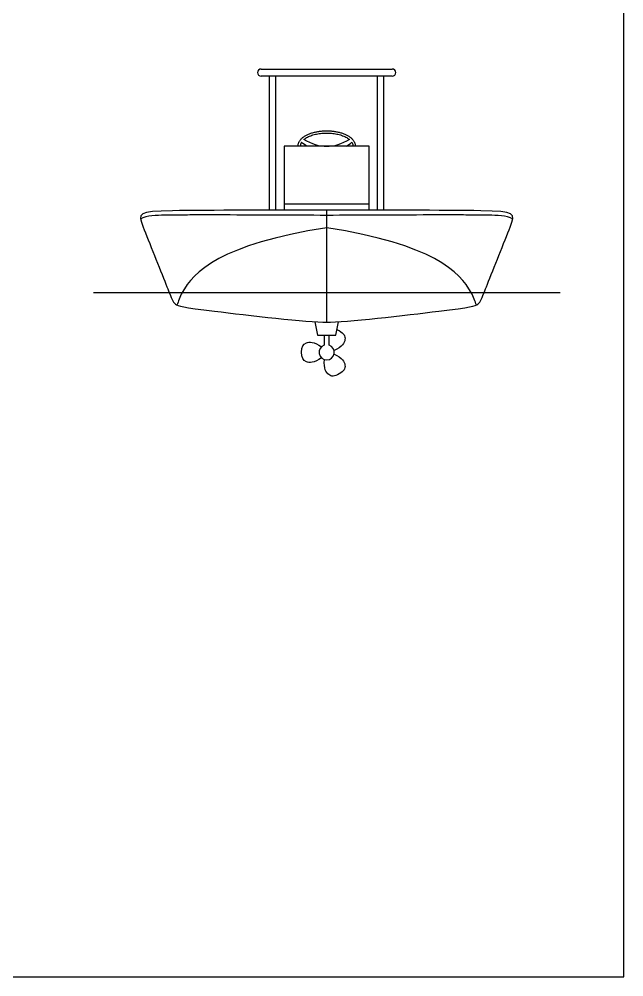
# Model space of a CAD drawing. Header units: millimetres. Extents: x 0 to 107, y 0 to 29.
# Drawn here: x 35.95 to 39.5, y 0.84 to 6.47 of the extents above; entities that cross this region are included whole.
import ezdxf

# ---------------------------------------------------------------- set-up
doc = ezdxf.new("R2010")
doc.units = ezdxf.units.MM
for name, color, linetype, true_color in [('AG-DETAIL', 7, 'Continuous', 0x66ffff), ('AG-DIAGRAM', 7, 'Continuous', 0xfecc66), ('AG-TRANSPORT', 7, 'Continuous', 0x66ccff), ('X-VPRT', 6, 'Continuous', 0xff00ff)]:
    doc.layers.add(name, color=color, linetype=linetype, true_color=true_color)

msp = doc.modelspace()

# ---------------------------------------------------------------- linework, layer by layer
at = {"layer": 'AG-DETAIL'}
for p, q in [((37.4196, 5.3486), (37.4196, 6.1368)), ((37.4577, 5.3486), (37.4577, 6.1368)), ((38.0542, 5.3486), (38.0542, 6.1368)), ((38.0923, 5.3486), (38.0923, 6.1368))]:
    msp.add_line(p, q, dxfattribs=at)
for points in [[(37.6858, 4.6924), (37.7026, 4.6138), (37.756, 4.6138), (37.8094, 4.6138), (37.8261, 4.6924)], [(37.7418, 4.6138), (37.7418, 4.5553)], [(37.7701, 4.5553), (37.7701, 4.6138)]]:
    msp.add_lwpolyline(points, dxfattribs=at)
for centre, radius, start, end in [((37.3704, 6.1576), 0.0208, 90, 180), ((37.3704, 6.1576), 0.0208, 180, 270), ((38.1416, 6.1576), 0.0208, 0, 90), ((38.1416, 6.1576), 0.0208, 270, 0), ((37.756, 4.5127), 0.0449, 108.3606, 270), ((37.756, 4.5127), 0.0449, 270, 71.6394)]:
    msp.add_arc(centre, radius, start, end, dxfattribs=at)
for points, degree in [([(37.3704, 6.1784), (37.756, 6.1784), (38.1416, 6.1784)], 2), ([(38.1416, 6.1368), (37.756, 6.1368), (37.3704, 6.1368)], 2), ([(37.8295, 4.6401), (37.8583, 4.6235), (37.8737, 4.5929), (37.8479, 4.5449), (37.7997, 4.5229)], 3), ([(37.8164, 4.6468), (37.8205, 4.645), (37.8248, 4.6428), (37.8295, 4.6401)], 3), ([(37.6089, 4.5127), (37.6089, 4.546), (37.6276, 4.5746), (37.6821, 4.5763), (37.7253, 4.5455)], 3), ([(37.7253, 4.4799), (37.6821, 4.4492), (37.6276, 4.4509), (37.6089, 4.4795), (37.6089, 4.5127)], 3), ([(37.8295, 4.3854), (37.8007, 4.3688), (37.7665, 4.3707), (37.7378, 4.417), (37.7429, 4.4698)], 3), ([(37.7997, 4.5026), (37.8479, 4.4806), (37.8737, 4.4325), (37.8583, 4.402), (37.8295, 4.3854)], 3)]:
    msp.add_open_spline(points, degree=degree, dxfattribs=at)
at = {"layer": 'AG-DIAGRAM'}
msp.add_lwpolyline([(36.3844, 4.8636), (39.1276, 4.8636)], dxfattribs=at)
at = {"layer": 'AG-TRANSPORT'}
for points in [[(38.0049, 5.3487), (38.0049, 5.724), (37.9209, 5.724), (37.756, 5.724), (37.591, 5.724), (37.507, 5.724), (37.507, 5.3487)], [(38.0049, 5.3843), (37.756, 5.3843), (37.507, 5.3843)], [(37.756, 4.8636), (37.756, 5.3487)], [(37.756, 4.6895), (37.756, 4.8636)]]:
    msp.add_lwpolyline(points, dxfattribs=at)
for points, weights, knots in [([(37.5887, 5.724), (37.5884, 5.7264), (37.5884, 5.7288), (37.5884, 5.8152), (37.756, 5.8152)], [0.978524259884, 0.988836649285, 1, 0.707106781187, 1], [-3.406494, -3.406494, -3.406494, -3.363759, -3.363759, -2.242506, -2.242506, -2.242506]), ([(37.756, 5.8152), (37.9235, 5.8152), (37.9235, 5.7288), (37.9235, 5.7264), (37.9233, 5.724)], [1, 0.707106781187, 1, 0.988836649285, 0.978524259884], [-2.242506, -2.242506, -2.242506, -1.121253, -1.121253, -1.078517, -1.078517, -1.078517])]:
    msp.add_rational_spline(points, weights, degree=2, knots=knots, dxfattribs=at)
for points, knots in [([(37.622, 5.7642), (37.63, 5.7705), (37.6443, 5.7794), (37.669, 5.7894), (37.697, 5.7969), (37.7264, 5.8011), (37.7462, 5.8021), (37.756, 5.8021)], [7.09997, 7.09997, 7.09997, 7.09997, 7.295452, 7.523161, 7.770699, 8.023882, 8.270169, 8.270169, 8.270169, 8.270169]), ([(37.756, 5.8021), (37.7657, 5.8021), (37.7855, 5.8011), (37.8149, 5.7969), (37.8429, 5.7894), (37.8676, 5.7794), (37.8819, 5.7705), (37.8899, 5.7642)], [3.549988, 3.549988, 3.549988, 3.549988, 3.796275, 4.049458, 4.296996, 4.524705, 4.720187, 4.720187, 4.720187, 4.720187]), ([(37.6071, 5.7475), (37.6023, 5.7365), (37.6012, 5.731), (37.6017, 5.7256), (37.6019, 5.724)], [4.3947408, 4.3947408, 4.3947408, 4.3947408, 4.5383907, 4.5970301, 4.5970301, 4.5970301, 4.5970301]), ([(37.9048, 5.7475), (37.9096, 5.7365), (37.9107, 5.731), (37.9103, 5.7256), (37.91, 5.724)], [4.3947408, 4.3947408, 4.3947408, 4.3947408, 4.5383907, 4.5970301, 4.5970301, 4.5970301, 4.5970301]), ([(38.6813, 4.8636), (38.6867, 4.8769), (38.7222, 4.9665), (38.8672, 5.327), (38.8672, 5.3487), (38.0433, 5.3487), (37.756, 5.3487), (37.4686, 5.3487), (36.6447, 5.3487), (36.6447, 5.327), (36.7898, 4.9665), (36.8252, 4.8769), (36.8306, 4.8636)], [4.059149, 4.059149, 4.059149, 4.059149, 4.380789, 5.841053, 7.301316, 8.761579, 8.761579, 8.761579, 10.221842, 11.682105, 13.142368, 13.464009, 13.464009, 13.464009, 13.464009]), ([(37.756, 5.3181), (37.5545, 5.3181), (37.3065, 5.3201), (37.0185, 5.3204), (36.9063, 5.32), (36.8307, 5.3191), (36.6955, 5.3172), (36.6621, 5.2964)], [8.49942, 8.49942, 8.49942, 8.49942, 10.482143, 10.940594, 11.334336, 11.586307, 11.811029, 11.811029, 11.811029, 11.811029]), ([(38.8498, 5.2964), (38.8164, 5.3172), (38.6813, 5.3191), (38.6056, 5.32), (38.4935, 5.3204), (38.2054, 5.3201), (37.9574, 5.3181), (37.756, 5.3181)], [5.187811, 5.187811, 5.187811, 5.187811, 5.412532, 5.664503, 6.058246, 6.516696, 8.49942, 8.49942, 8.49942, 8.49942]), ([(38.6053, 4.8636), (38.542, 4.9852), (38.3755, 5.1481), (37.756, 5.2456), (37.1364, 5.1481), (36.9699, 4.9852), (36.9066, 4.8636)], [0.682479, 0.682479, 0.682479, 0.682479, 3.779063, 3.779063, 3.779063, 6.875647, 6.875647, 6.875647, 6.875647]), ([(36.8306, 4.8636), (36.8496, 4.8163), (36.8635, 4.789), (36.9295, 4.772), (37.6478, 4.6895), (37.756, 4.6895), (37.8641, 4.6895), (38.5824, 4.772), (38.6484, 4.789), (38.6623, 4.8163), (38.6813, 4.8636)], [13.464009, 13.464009, 13.464009, 13.464009, 14.602631, 16.062895, 17.523158, 17.523158, 17.523158, 18.983421, 20.443684, 21.582306, 21.582306, 21.582306, 21.582306])]:
    msp.add_open_spline(points, degree=3, knots=knots, dxfattribs=at)
for points in [[(37.6418, 5.724), (37.6311, 5.7311), (37.6196, 5.7389), (37.6071, 5.7475)], [(37.756, 5.7219), (37.7152, 5.7219), (37.6683, 5.7354), (37.622, 5.7642)], [(37.8899, 5.7642), (37.8436, 5.7354), (37.7967, 5.7219), (37.756, 5.7219)], [(37.8701, 5.724), (37.8808, 5.7311), (37.8923, 5.7389), (37.9048, 5.7475)], [(36.9066, 4.8636), (36.8926, 4.8368), (36.8837, 4.812), (36.876, 4.7903)], [(38.6359, 4.7903), (38.6282, 4.812), (38.6193, 4.8368), (38.6053, 4.8636)]]:
    msp.add_open_spline(points, degree=3, dxfattribs=at)
at = {"layer": 'X-VPRT'}
msp.add_lwpolyline([(29.1396, 6.9367), (29.1396, 0.8407), (39.5028, 0.8407), (39.5028, 6.9367)], close=True, dxfattribs=at)

doc.saveas('drawing.dxf')
